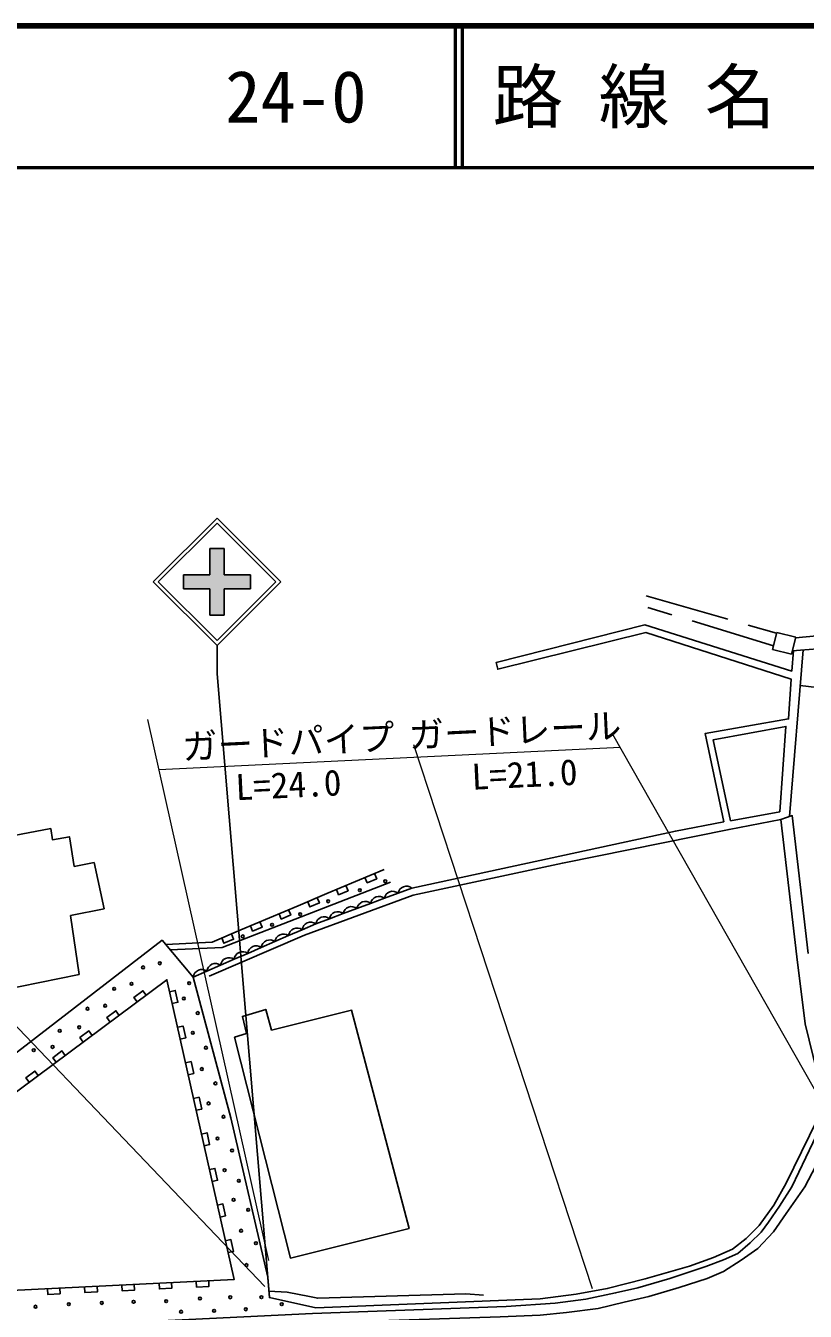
# Model space of a CAD drawing. Units: millimetres, scale not verified. Extents: x 40000 to 680000, y 20000 to 380000.
# Drawn here: x 147446 to 202452, y 289248 to 380000 of the extents above; entities that cross this region are included whole.
import ezdxf
from ezdxf.enums import TextEntityAlignment as Align

# ---------------------------------------------------------------- set-up
doc = ezdxf.new("R2010")
doc.units = ezdxf.units.MM
doc.header["$LTSCALE"] = 1000
doc.linetypes.add('DASHED', pattern=[7.5, 6, -1.5])
for name, color, linetype, lineweight in [('M-BGD', 7, 'Continuous', 25), ('M-STR-HTXT', 7, 'Continuous', 13), ('M-STR-STRC', 7, 'Continuous', 25), ('M-TTL', 2, 'Continuous', 140), ('M-TTL-LINE', 7, 'Continuous', 50)]:
    doc.layers.add(name, color=color, linetype=linetype, lineweight=lineweight)
doc.layers.add('M-TTL-TXT', color=7, linetype='Continuous')
doc.styles.add('ＭＳ ゴシック', font='')
doc.styles.get('ＭＳ ゴシック').set_extended_font_data('MS Gothic')

msp = doc.modelspace()

# ---------------------------------------------------------------- hatches: boundary and pattern name
at = {"layer": 'M-STR-STRC'}
msp.add_hatch(color=256, dxfattribs=at).paths.add_polyline_path([(158585, 341243), (160446, 341243), (160446, 343103), (161446, 343102), (161446, 341243), (163305, 341242), (163305, 340242), (161446, 340243), (161445, 338382), (160445, 338383), (160446, 340243), (158585, 340243)])

# ---------------------------------------------------------------- linework, layer by layer
at = {"layer": 'M-BGD', "linetype": 'DASHED'}
for p, q in [((191220, 339760), (200423, 337111)), ((200201, 336229), (191344, 338928)), ((206769, 337279), (201762, 336777)), ((206775, 336295), (201535, 335878))]:
    msp.add_line(p, q, dxfattribs=at)
at = {"layer": 'M-BGD'}
for p, q in [((200438, 337167), (200134, 335965)), ((201776, 336829), (200438, 337167)), ((201472, 335626), (201776, 336829)), ((200134, 335965), (201472, 335626)), ((202293, 335939), (201333, 324177)), ((172732, 320439), (170712, 319585)), ((170712, 319585), (168691, 318731)), ((168691, 318731), (166670, 317877)), ((172755, 318400), (173724, 318760)), ((173724, 318760), (174693, 319120)), ((166670, 317877), (164649, 317023)), ((169849, 317320), (170818, 317680)), ((170818, 317680), (171786, 318040)), ((171786, 318040), (172755, 318400)), ((164649, 317023), (162628, 316169)), ((167912, 316600), (168880, 316960)), ((168880, 316960), (169849, 317320)), ((162628, 316169), (160608, 315315)), ((165991, 315765), (166951, 316182)), ((166951, 316182), (167912, 316600)), ((157327, 315131), (160608, 315315)), ((163109, 314512), (164070, 314930)), ((164070, 314930), (165030, 315347)), ((165030, 315347), (165991, 315765)), ((161188, 313677), (162149, 314095)), ((162149, 314095), (163109, 314512)), ((159267, 312842), (160228, 313260)), ((160228, 313260), (161188, 313677))]:
    msp.add_line(p, q, dxfattribs=at)
for points in [[(196708, 323788), (195400, 330046), (201274, 331064), (201447, 333874), (191192, 337157), (180748, 334567), (180636, 335042), (191138, 337709), (201493, 334436), (201617, 335885)], [(140148, 302377), (157066, 315439), (159267, 312842), (161927, 302895), (164533, 291652), (164642, 290213), (167915, 289497), (183740, 290138), (186292, 290465), (188478, 290846), (191151, 291548), (194289, 292436), (195987, 293036), (197319, 293622), (198274, 294380), (199196, 295302), (200228, 296729), (201096, 298288), (203840, 303865), (202442, 309532), (201848, 314272), (200727, 323968), (201528, 324245), (202660, 314495)], [(200727, 323968), (197075, 323267), (185316, 320887), (174793, 318624), (167117, 315801), (160398, 312908)], [(174693, 319120), (193293, 323147), (196708, 323788)], [(173188, 319536), (161318, 314927), (157642, 314759)], [(171385, 319869), (171541, 319501), (172215, 319786), (172059, 320154)], [(169364, 319015), (169520, 318647), (170194, 318932), (170038, 319300)], [(167344, 318161), (167499, 317793), (168173, 318078), (168017, 318446)], [(163302, 316454), (163458, 316085), (164131, 316370), (163976, 316738)], [(165323, 317308), (165479, 316939), (166152, 317224), (165996, 317592)], [(161281, 315600), (161437, 315231), (162111, 315516), (161955, 315884)], [(129720, 291371), (144489, 290621), (162143, 291487), (157415, 312647), (141345, 300686)], [(155316, 311084), (155077, 311405), (155712, 311878), (155951, 311557)], [(157602, 311810), (157993, 311897), (158180, 311060), (157789, 310972)], [(153410, 309666), (153172, 309987), (153807, 310460), (154045, 310139)], [(151505, 308248), (151267, 308569), (151902, 309042), (152140, 308721)], [(158164, 309298), (158554, 309385), (158741, 308547), (158351, 308460)], [(206412, 307281), (205455, 304554), (204682, 302585), (203703, 300464), (202430, 298038), (201103, 296145), (200222, 294861), (199101, 293676), (197937, 292860), (196675, 292065), (195533, 291554), (193564, 290923), (191410, 290292), (189680, 289890), (187831, 289455), (185612, 289161), (183741, 288976), (180923, 288856), (168091, 288424), (159375, 288108), (150013, 287708), (138433, 287199), (129755, 287115)], [(149600, 306830), (149361, 307151), (149996, 307624), (150235, 307303)], [(158725, 306785), (159115, 306873), (159302, 306035), (158912, 305948)], [(147695, 305412), (147456, 305733), (148091, 306206), (148330, 305885)], [(204469, 304247), (201501, 298038), (200644, 296657), (199855, 295542), (199332, 294839), (198568, 294076), (197694, 293321), (196690, 292875), (195443, 292412), (192896, 291563), (190645, 290907), (189062, 290547), (186966, 290110), (184805, 289814), (181357, 289595), (167677, 289093), (149271, 288207), (140266, 287859), (129748, 287961)], [(159286, 304273), (159676, 304361), (159864, 303523), (159473, 303436)], [(159847, 301761), (160238, 301849), (160425, 301011), (160034, 300924)], [(160409, 299249), (160799, 299336), (160986, 298499), (160596, 298412)], [(160970, 296737), (161360, 296824), (161547, 295987), (161157, 295900)], [(161531, 294225), (161922, 294312), (162109, 293475), (161718, 293388)], [(160358, 291400), (160378, 291000), (159502, 290957), (159483, 291357)], [(149854, 290884), (149874, 290484), (148998, 290441), (148979, 290841)], [(152480, 291013), (152500, 290613), (151624, 290570), (151605, 290970)], [(155106, 291142), (155126, 290742), (154250, 290699), (154231, 291099)], [(157732, 291271), (157752, 290871), (156876, 290828), (156857, 291228)], [(164608, 290669), (165903, 290586), (167469, 290293), (168052, 290165), (178496, 290481), (179759, 290385)]]:
    msp.add_lwpolyline(points, dxfattribs=at)
at = {"layer": 'M-BGD', "linetype": 'DASHED'}
msp.add_lwpolyline([(206390, 333836), (203856, 333202), (202084, 333425)], dxfattribs=at)
at = {"layer": 'M-BGD'}
for points in [[(200655, 324513), (197182, 323880), (195963, 329591), (201092, 330537)], [(129663, 322871), (134652, 323647), (135156, 320648), (149212, 323324), (149327, 322536), (150525, 322750), (150870, 320648), (152266, 320927), (152972, 317659), (150607, 317183), (151215, 313029), (144253, 311616), (144982, 306509), (138505, 305539), (137850, 309233), (130945, 307877), (130275, 311712), (131413, 311961)], [(162175, 308604), (166128, 293008), (174502, 295097), (170443, 310493), (164798, 309099), (164388, 310555), (162737, 310063), (163034, 308863)]]:
    msp.add_lwpolyline(points, close=True, dxfattribs=at)
for centre in [(172817, 319605), (171023, 318977), (168783, 318191), (166806, 317287), (164828, 316528), (162759, 315716), (155727, 313525), (156907, 313811), (154911, 312359), (158975, 312410), (153682, 312013), (158605, 311328), (151807, 310609), (153048, 310822), (159581, 310301), (149847, 309048), (151221, 309298), (159235, 308908), (148008, 307681), (149345, 307907), (160162, 307852), (159874, 306349), (160829, 305339), (160355, 303926), (161400, 302981), (160977, 301441), (162007, 300603), (161479, 299215), (162489, 298458), (162114, 297118), (163141, 296410), (162638, 294938), (163692, 294055), (163024, 292510), (148138, 289571), (150483, 289751), (152815, 289833), (155063, 289916), (157354, 289957), (159740, 290151), (161879, 290233), (164073, 290247), (165507, 289751), (158404, 289216), (160736, 289285), (162972, 289391)]:
    msp.add_circle(centre, 100, dxfattribs=at)
for centre, radius, start, end in [((173342, 318304), 595, 50.11189, 170.66705), ((174311, 318664), 595, 50.11144, 170.66686), ((170436, 317223), 595, 50.11144, 170.66686), ((171405, 317583), 595, 50.11189, 170.66705), ((172374, 317943), 595, 50.11144, 170.66686), ((168499, 316503), 595, 50.11144, 170.66686), ((169468, 316863), 595, 50.11189, 170.66705), ((165633, 315274), 607, 53.87814, 173.11053), ((166593, 315692), 607, 53.87814, 173.11053), ((167554, 316109), 607, 53.87958, 173.11009), ((163712, 314439), 607, 53.87814, 173.11053), ((164672, 314857), 607, 53.87814, 173.11053), ((161791, 313604), 607, 53.87958, 173.11009), ((162751, 314022), 607, 53.87814, 173.11053), ((159870, 312769), 607, 53.87814, 173.11053), ((160830, 313187), 607, 53.87814, 173.11053)]:
    msp.add_arc(centre, radius, start, end, dxfattribs=at)
at = {"layer": 'M-STR-HTXT'}
for p, q in [((164313, 291000), (120745, 336615)), ((156036, 331028), (164582, 292843)), ((203774, 303730), (188885, 329958)), ((189407, 329039), (156830, 327482)), ((174815, 329257), (187422, 290857))]:
    msp.add_line(p, q, dxfattribs=at)
at = {"layer": 'M-STR-STRC'}
for p, q in [((156445, 340743), (160945, 345243)), ((156798, 340743), (160945, 344889)), ((165445, 340742), (160945, 345243)), ((165092, 340742), (160945, 344889)), ((160446, 343103), (161446, 343102)), ((160446, 343103), (160446, 341243)), ((161446, 343102), (161446, 341243)), ((158585, 341243), (158585, 340243)), ((158585, 341243), (160446, 341243)), ((161446, 341243), (163305, 341242)), ((163305, 341242), (163305, 340242)), ((156445, 340743), (160945, 336242)), ((156798, 340743), (160945, 336596)), ((160945, 336596), (165092, 340742)), ((160945, 336242), (165445, 340742)), ((158585, 340243), (160446, 340243)), ((160446, 340243), (160445, 338383)), ((161446, 340243), (161445, 338382)), ((161446, 340243), (163305, 340242)), ((160445, 338383), (161445, 338382)), ((160945, 336242), (160945, 334242)), ((164642, 290213), (160945, 334242))]:
    msp.add_line(p, q, dxfattribs=at)
at = {"layer": 'M-TTL'}
msp.add_line((680000, 380000), (40000, 380000), dxfattribs=at)
at = {"layer": 'M-TTL-LINE'}
for p, q in [((177750, 380000), (177750, 370000)), ((178250, 380000), (178250, 370000)), ((40000, 370000), (680000, 370000))]:
    msp.add_line(p, q, dxfattribs=at)

# ---------------------------------------------------------------- texts
at = {"layer": 'M-STR-HTXT', "style": 'ＭＳ ゴシック'}
for s, p in [('ガードレール', (181965, 330258)), ('ガードパイプ', (165982, 329449)), ('L=21.0', (182640, 327156)), ('L=24.0', (165982, 326414))]:
    msp.add_text(s, height=1833, rotation=2.739, dxfattribs=at).set_placement(p, align=Align.MIDDLE_CENTER)
at = {"layer": 'M-TTL-TXT', "style": 'ＭＳ ゴシック'}
for s, p in [('24-0', (161521, 375000)), ('路 線 名', (180380, 375000))]:
    msp.add_text(s, height=3666, dxfattribs=at).set_placement(p, align=Align.MIDDLE_LEFT)

doc.saveas('drawing.dxf')
